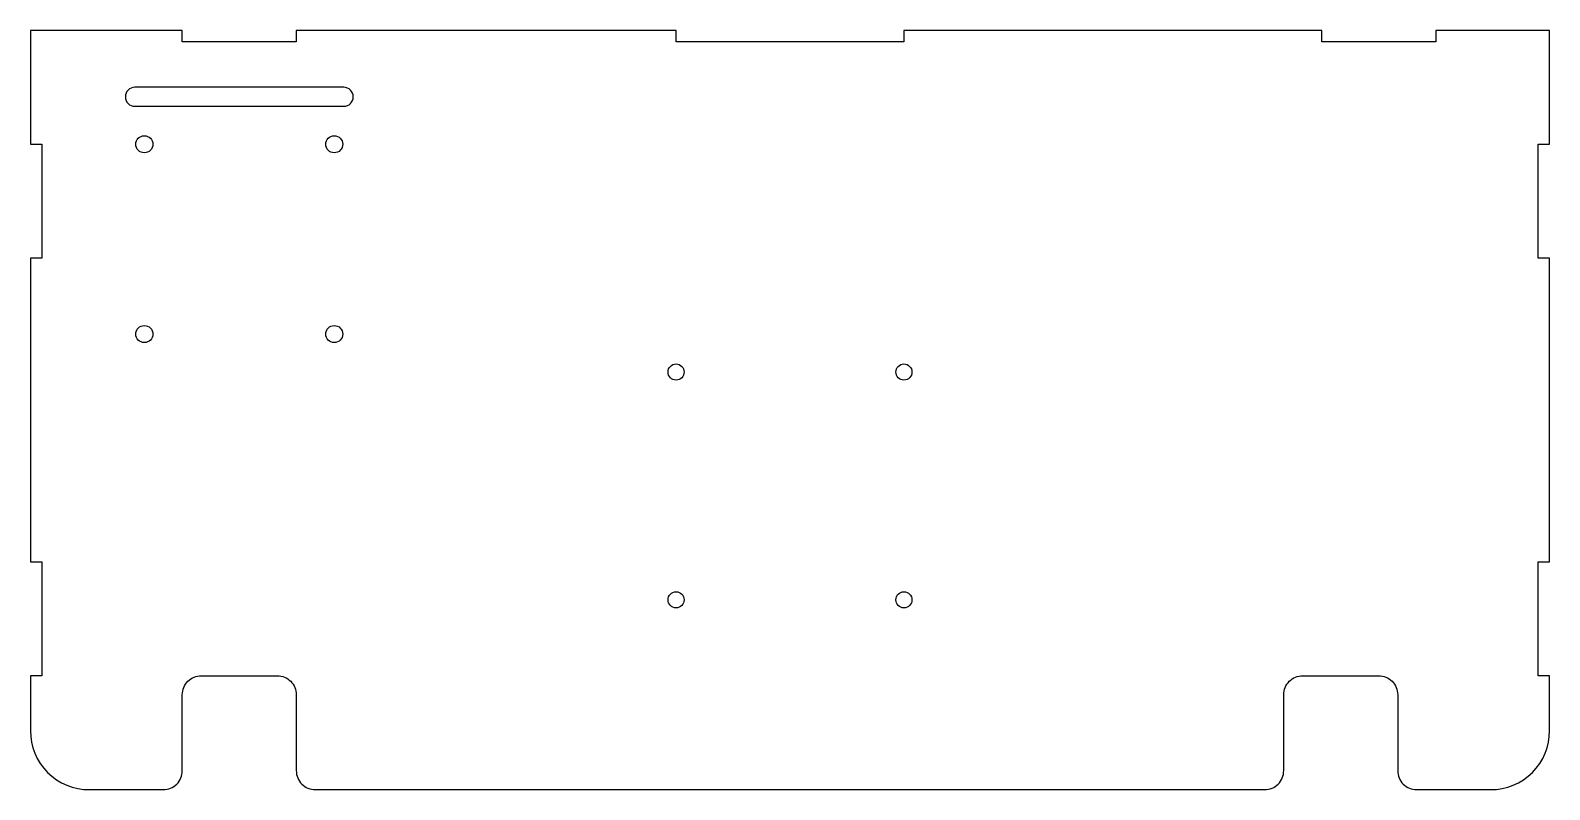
# Model space of a CAD drawing. Header units: millimetres. Extents: x 0 to 400, y 0 to 200.
import ezdxf

# ---------------------------------------------------------------- set-up
doc = ezdxf.new("R2010")
doc.units = ezdxf.units.MM
doc.layers.get('0').update_dxf_attribs({"linetype": 'CONTINUOUS'})

msp = doc.modelspace()

# ---------------------------------------------------------------- linework, layer by layer
for points in [[(35, 0, 0.414214), (40, 5), (40, 25, -0.414214), (45, 30), (65, 30, -0.414214), (70, 25), (70, 5, 0.414214), (75, 0), (325, 0, 0.414214), (330, 5), (330, 25, -0.414214), (335, 30), (355, 30, -0.414214), (360, 25), (360, 5, 0.414214), (365, 0), (384.5, 0, 0.414214), (400, 15.5), (400, 30), (397, 30), (397, 60), (400, 60), (400, 140), (397, 140), (397, 170), (400, 170), (400, 200), (370, 200), (370, 197), (340, 197), (340, 200), (230, 200), (230, 197), (170, 197), (170, 200), (70, 200), (70, 197), (40, 197), (40, 200), (0, 200), (0, 170), (3, 170), (3, 140), (0, 140), (0, 60), (3, 60), (3, 30), (0, 30), (0, 15.5, 0.414214), (15.5, 0)], [(82.5, 180, 1), (82.5, 185), (27.5, 185, 1), (27.5, 180)]]:
    msp.add_lwpolyline(points, format="xyb", close=True)
for centre, radius in [((30, 170), 2.25), ((80, 170), 2.25), ((30, 120), 2.25), ((80, 120), 2.25), ((170, 110), 2.12), ((230, 110), 2.12), ((170, 50), 2.12), ((230, 50), 2.12)]:
    msp.add_circle(centre, radius)

doc.saveas('drawing.dxf')
